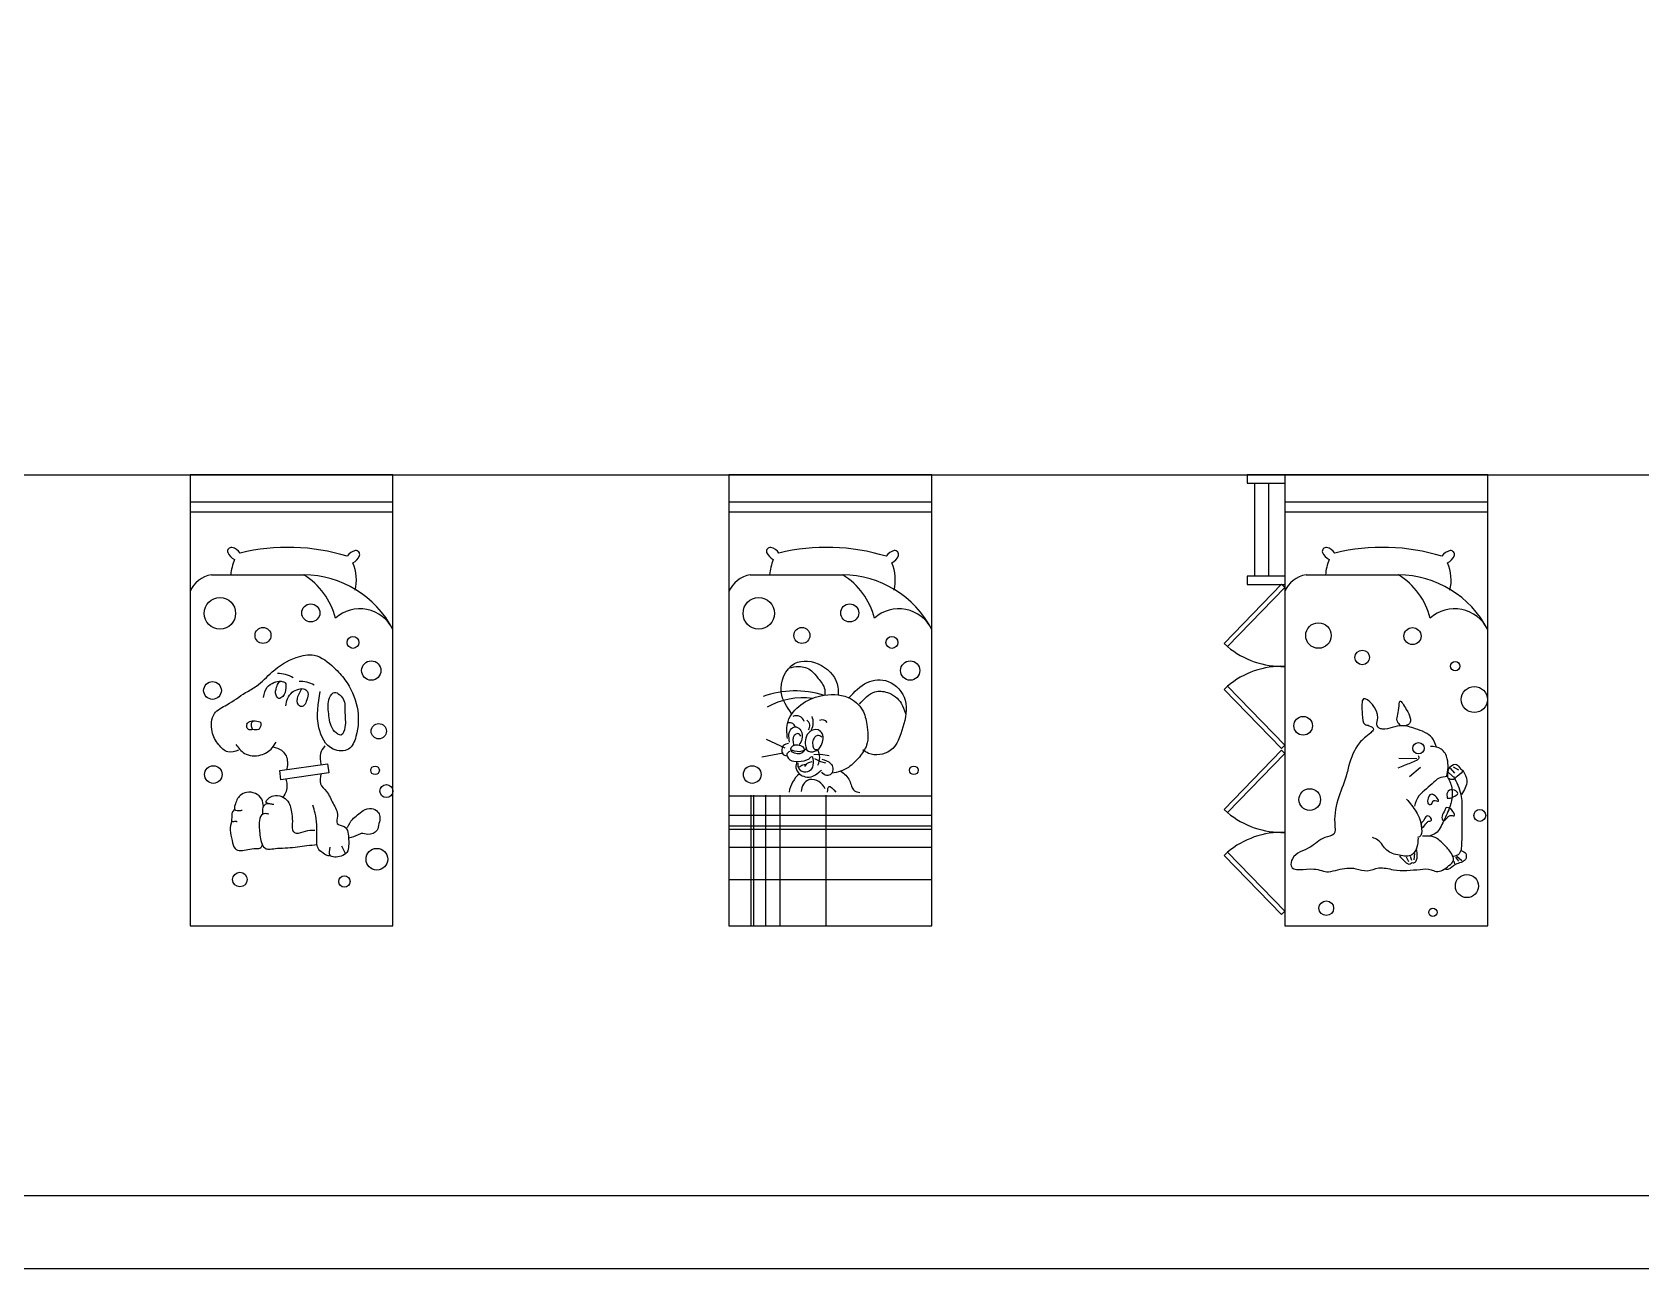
# Model space of a CAD drawing. Header units: inches. Extents: x 8.1 to 50.6, y 12.7 to 37.5.
# Drawn here: x 15.21 to 22.35, y 12.73 to 18.21 of the extents above; entities that cross this region are included whole.
import ezdxf

# ---------------------------------------------------------------- set-up
doc = ezdxf.new("R2010")
doc.units = ezdxf.units.IN
doc.header["$MEASUREMENT"] = 0
for name, color, linetype in [('02', 2, 'Continuous'), ('1', 1, 'Continuous'), ('kadrbm', 4, 'Continuous')]:
    doc.layers.add(name, color=color, linetype=linetype)

# ---------------------------------------------------------------- blocks, each defined once
blk = doc.blocks.new('kadrbm')
at = {"layer": 'kadrbm', "color": 4}
blk.add_lwpolyline([(0, 0), (0, 24.79716181331605), (21, 24.79716181331605), (21, 0), (0, 0)], close=True, dxfattribs=at)
blk.add_lwpolyline([(20.66310160432477, 0.325668449208024), (20.66310160432477, 24.46026341759716), (0.3368983956752345, 24.46026341759716), (0.3368983956752345, 0.325668449208024), (20.66310160432477, 0.325668449208024)], dxfattribs=at)

msp = doc.modelspace()

# ---------------------------------------------------------------- linework, layer by layer
at = {"layer": '02'}
for p, q in [((20.63213259906453, 16.2085620451011), (20.63213259906453, 15.79556279079898)), ((20.69439967878107, 16.2085620451011), (20.69439967878107, 15.79556279079898)), ((15.91209598868564, 16.12620991349595), (16.81209598859251, 16.12620991349595)), ((18.3019858623663, 16.12620991349595), (19.20198586238958, 16.12620991349595)), ((20.76686536129974, 16.12620991349595), (21.66686536132303, 16.12620991349595)), ((15.91209598868564, 16.08164259660898), (16.81209598859251, 16.08164259660898)), ((18.3019858623663, 16.08164259660898), (19.20198586238958, 16.08164259660898)), ((20.76686536129974, 16.08164259660898), (21.66686536132303, 16.08164259660898)), ((16.00707959318944, 15.80182885143349), (16.416750918426, 15.80182885143349)), ((18.3969694668701, 15.80182885143349), (18.80664079222307, 15.80182885143349)), ((20.86184896591995, 15.80182885143349), (21.27152029115651, 15.80182885143349)), ((18.46706276159212, 15.07396972887127), (18.55016435012632, 15.03484631478696)), ((18.54260964277611, 15.01082316352895), (18.44851942400393, 14.99297741844694)), ((18.67790727310759, 15.00601854592005), (18.70949963310678, 15.0073913029386)), ((18.68134124407489, 14.98817276928949), (18.70743924093377, 14.97513164181637)), ((18.70949963310678, 15.0073913029386), (18.74727307369877, 15.00052754997651)), ((21.35228925960083, 14.98614389493505), (21.27227592997198, 14.98793084463014)), ((16.31022793630083, 14.93518822346723), (16.52130106538944, 14.96356106325893)), ((16.31516530823838, 14.89324579338918), (16.31022793630083, 14.93518822346723)), ((16.52747282833271, 14.92408582577391), (16.31516530823838, 14.89324579338918)), ((16.52130106538944, 14.96356106325893), (16.52747282833271, 14.92408582577391)), ((18.70743924093377, 14.97513164181637), (18.7307901284, 14.96895426730535)), ((21.36882835084517, 14.94772495024281), (21.32055214040857, 14.90707228667943)), ((21.49367724387385, 14.92587463497093), (21.52162761968039, 14.90017583102363)), ((21.49982633714509, 14.94542810306794), (21.51939158589058, 14.92252263354512)), ((21.5138015010668, 14.95045610514844), (21.53672080061343, 14.9370480363481)), ((18.3019858623663, 14.82231413652098), (19.20198586238958, 14.82231413652098)), ((18.39895672263057, 14.82464559560085), (18.39895672263057, 14.24556279075241)), ((18.41043924976085, 14.82464559560085), (18.41043924976085, 14.24556279075241)), ((18.46372438820955, 14.82464559560085), (18.46372438820955, 14.24556279075241)), ((18.52706870569792, 14.82464559560085), (18.52706870569792, 14.24556279075241)), ((18.7313287578797, 14.82464559560085), (18.7313287578797, 14.24556279075241)), ((18.3019858623663, 14.7369790384304), (19.20198586238958, 14.7369790384304)), ((18.3019858623663, 14.68957111749242), (19.20198586238958, 14.68957111749242)), ((18.3019858623663, 14.67441201521924), (19.20198586238958, 14.67441201521924)), ((18.3019858623663, 14.59475527584928), (19.20198586238958, 14.59475527584928)), ((21.32368751562145, 14.55478852658907), (21.32949723669272, 14.53736994156989)), ((21.34164480450973, 14.56587308642829), (21.34006033074521, 14.53895343197419)), ((21.53055292803739, 14.55523577004115), (21.55272998887059, 14.53481042859985)), ((21.30520210094229, 14.55214934409505), (21.31576519511119, 14.53103591638992)), ((21.5170727500733, 14.53307209021787), (21.51924697081969, 14.52090378499033)), ((21.52446511974969, 14.54958619407753), (21.53751044387874, 14.53307209021787)), ((18.3019858623663, 14.45182399507521), (19.20198586238958, 14.45182399507521))]:
    msp.add_line(p, q, dxfattribs=at)
for points in [[(15.91209598868564, 14.24556279075241), (16.81209598859251, 14.24556279075241), (16.81209598859251, 16.24556279075241), (15.91209598868564, 16.24556279075241)], [(18.3019858623663, 14.24556279075241), (19.20198586238958, 14.24556279075241), (19.20198586238958, 16.24556279075241), (18.3019858623663, 16.24556279075241)], [(20.49855814786107, 15.49831668785682), (20.51321211753358, 15.484121667197), (20.76686536129974, 15.74597595082505), (20.75221139162723, 15.76017097136846)], [(20.49855814786107, 15.29425813406615), (20.51321211753358, 15.30845315472598), (20.76686536129974, 15.04659887109792), (20.75221139162723, 15.0324038504381)], [(20.49855814786107, 14.76217752948778), (20.51321211753358, 14.74798250894437), (20.76686536129974, 15.00983679245601), (20.75221139162723, 15.02403181311584)], [(20.49855814786107, 14.55811897581352), (20.51321211753358, 14.57231399635694), (20.76686536129974, 14.3104597128453), (20.75221139162723, 14.29626469218547)]]:
    msp.add_lwpolyline(points, close=True, dxfattribs=at)
for points in [[(21.66686536132303, 16.24556279075241), (20.60099901112672, 16.24556279075241), (20.60099901112672, 16.2085620451011), (20.76686536129974, 16.2085620451011)], [(20.76686536129974, 16.24556279075241), (20.76686536129974, 14.24556279075241), (21.66686536132303, 14.24556279075241), (21.66686536132303, 16.24556279075241)], [(20.76686536129974, 15.79556279079898), (20.60099901112672, 15.79556279079898), (20.60099901112672, 15.75856204514767), (20.76686536129974, 15.75856204514767)]]:
    msp.add_lwpolyline(points, dxfattribs=at)
for centre, radius in [((16.04456082596854, 15.63123528284396), 0.06981533036890769), ((18.43445069976561, 15.63123528272754), 0.06981533036890769), ((16.44781111837775, 15.6333126355652), 0.04012359275495943), ((18.83770099205841, 15.6333126355652), 0.04012359275495943), ((16.23579292435144, 15.53359954417592), 0.03531974859203275), ((18.62568279814851, 15.53359954405951), 0.03531974859203275), ((20.91639818419181, 15.53288684515192), 0.05655158987917863), ((21.33361965399646, 15.53046260271131), 0.03794998164560866), ((16.63488602643312, 15.50243922087739), 0.0262782822317491), ((19.02477590023019, 15.50243922076097), 0.0262782822317491), ((16.71595181355197, 15.37779786446972), 0.04283605676466992), ((19.10584168734905, 15.37779786435331), 0.04283605676466992), ((21.11045467055347, 15.43591714857521), 0.03252855876617325), ((21.52282474032082, 15.39712926987468), 0.02057656428216445), ((16.01190726720207, 15.28933872932012), 0.03923725498301605), ((21.60772443509605, 15.24925045084583), 0.05783758381507606), ((16.74917830927708, 15.10866103318895), 0.03400595601159001), ((20.84847838983816, 15.13288681486065), 0.04121212107894098), ((21.35988829767276, 15.03305078761096), 0.02521193622529427), ((16.01546025374383, 14.91662488363127), 0.03904928704387415), ((16.73258067078833, 14.93532109025309), 0.01915282675332805), ((18.40535012754091, 14.91662488363127), 0.03904928704387415), ((19.1224705445854, 14.93532109025309), 0.01915282675332805), ((16.78307586482671, 14.84329064921385), 0.02879064749006416), ((20.87758688680307, 14.80561405697281), 0.04801201729683369), ((21.63198148394414, 14.73531099534503), 0.02622707005964084), ((16.74070394440033, 14.5412201130288), 0.04808758719349635), ((16.13337334006038, 14.45088126496321), 0.03220026929605513), ((16.59663950109799, 14.44241200885645), 0.02525353023450028), ((21.5748085424345, 14.42230476960449), 0.05134823067923836), ((20.95109234720413, 14.32410739115349), 0.03246019832916067), ((21.42386352555305, 14.30560645225833), 0.01855884373573936)]:
    msp.add_circle(centre, radius, dxfattribs=at)
for centre, radius, start, end in [((16.09612767810878, 15.90633425067554), 0.01742765980248919, 83.71034579150145, 195.6663565219765), ((16.08636728411485, 15.86830877056255), 0.05656508551962804, 32.42929701272735, 78.09407770650384), ((16.34581782301367, 15.02173779169007), 0.9020981896043525, 73.00532549374242, 103.5729011406438), ((16.65722961589173, 15.85410958118646), 0.05656508551962804, 101.9059222934962, 147.5707029872727), ((16.6474692218978, 15.89213506118304), 0.01742765980248919, 344.3336434780235, 96.28965420849855), ((18.48601755190585, 15.90633425067554), 0.01742765980248919, 83.71034579150145, 195.6663565219765), ((18.47625715791192, 15.86830877056255), 0.05656508551962804, 32.42929701272735, 78.09407770650384), ((18.73570769669433, 15.02173779169007), 0.9020981896043525, 73.00532549374242, 103.5729011406438), ((19.04711948957239, 15.85410958107004), 0.05656508551962804, 101.9059222934962, 147.5707029872727), ((19.03735909557846, 15.89213506118304), 0.01742765980248919, 344.3336434780235, 96.28965420849855), ((20.95089705083929, 15.90633425067554), 0.01742765980248919, 83.71034579150145, 195.6663565219765), ((20.94113665684537, 15.86830877056255), 0.05656508551962804, 32.42929701272735, 78.09407770650384), ((21.20058719574418, 15.02173779169007), 0.9020981896043525, 73.00532549374242, 103.5729011406438), ((21.51199898850583, 15.85410958118646), 0.05656508551962804, 101.9059222934962, 147.5707029872727), ((21.50223859462832, 15.89213506118304), 0.01742765980248919, 344.3336434780235, 96.28965420849855), ((16.13816101574749, 15.92689882856703), 0.06401282637048739, 203.2519387344279, 242.915905541464), ((16.33217502972521, 15.78082494051105), 0.240281670992977, 158.2390635727451, 174.9851632686692), ((16.60543588425909, 15.91269963919094), 0.06401282637048739, 297.084094458536, 336.7480612655722), ((16.45152077014037, 15.77880605400915), 0.1985564102017568, 346.7880860096981, 22.78646603466249), ((18.52805088942815, 15.92689882856703), 0.06401282637048739, 203.2519387344279, 242.915905541464), ((18.72206490352229, 15.78082494051105), 0.240281670992977, 158.2390635727451, 174.9851632686692), ((18.99532575805616, 15.91269963907453), 0.06401282637048739, 297.084094458536, 336.7480612655722), ((18.84141064382103, 15.77880605400915), 0.1985564102017568, 346.7880860096981, 22.78646603466249), ((20.99293038836159, 15.92689882856703), 0.06401282637048739, 203.2519387344279, 242.915905541464), ((21.18694440245573, 15.78082494051105), 0.240281670992977, 158.2390635727451, 174.9851632686692), ((21.4602052569896, 15.91269963919094), 0.06401282637048739, 297.084094458536, 336.7480612655722), ((21.30629014275447, 15.77880605400915), 0.1985564102017568, 346.7880860096981, 22.78646603466249), ((16.02502786885426, 15.68087028232312), 0.1222829344142714, 98.4401721730722, 157.4476302601672), ((16.25301926099174, 15.53472926744635), 0.3132893924891093, 13.96698321448664, 58.49176330707839), ((16.41283148555495, 15.351274100923), 0.4505717980858484, 27.60928378658277, 89.50158919418185), ((18.41491774265133, 15.68087028232312), 0.1222829344142714, 98.4401721730722, 157.4476302601672), ((18.64290913478882, 15.53472926744635), 0.3132893924891093, 13.96698321448664, 58.49176330707839), ((18.80272135923561, 15.35127410080659), 0.4505717980858484, 27.60928378658277, 89.50158919418185), ((20.87979724158478, 15.68087028232312), 0.1222829344142714, 98.4401721730722, 157.4476302601672), ((21.26760085816905, 15.351274100923), 0.4505717980858484, 27.60928378658277, 89.50158919418185), ((21.10778863372226, 15.53472926744635), 0.3132893924891093, 13.96698321448664, 58.49176330707839), ((16.66530441078768, 15.48744281169402), 0.1637832003324905, 26.32985809758348, 131.3750025472761), ((19.05519428446834, 15.48744281169402), 0.1637832003324905, 26.32985809758348, 131.3750025472761), ((21.52007378351819, 15.48744281169402), 0.1637832003324905, 26.32985809758348, 131.3750025472761), ((20.75450043129214, 15.77075415218624), 0.3746708312290188, 229.9091992547027, 271.8912253569623), ((16.3053757009836, 15.2431539973235), 0.1210067269002955, 57.79465279718994, 92.79216184844256), ((20.75450043129214, 15.02182066973674), 0.3746708312290188, 88.1087746430378, 130.0908007452973), ((16.40516788890064, 15.21669543613589), 0.1122152579283342, 58.97581220320257, 94.96205480722993), ((18.59541952254195, 14.86010612195733), 0.4271857863233752, 72.79939585776853, 109.2904782527154), ((18.62979911435806, 14.9397476904318), 0.3175984594243623, 82.29184108485438, 119.8268753322218), ((18.57228049722445, 15.12316782455801), 0.02334854322901403, 10.78080267863003, 104.7282778468185), ((18.60177009266746, 15.14115992768111), 0.03612732394654031, 17.78997781505736, 115.646022265447), ((18.63263314012848, 15.13290247400201), 0.02825524790441486, 319.8757608248409, 58.75515226885739), ((18.60598109295071, 15.14796964006873), 0.06985837823470276, 332.8414737453242, 21.63700886484765), ((18.71630190306288, 15.13299758566918), 0.02628105797349092, 33.06470982051501, 117.2352203088715), ((18.62972042097655, 14.99129647037389), 0.07473621900996576, 334.0070905195172, 28.17669799484774), ((18.70212882156894, 14.81695893148335), 0.1351254573950256, 130.3374544512097, 170.6601352614699), ((18.67682221711558, 14.84341148622243), 0.05385487270455919, 109.5432233696246, 182.5066318696603), ((18.6662862244336, 14.82604737216516), 0.06852577922734783, 23.14152747221527, 96.26618117154622), ((20.75450043129214, 15.0346149938172), 0.3746708312290188, 229.9091992547027, 271.8912253569623), ((20.75450043129214, 14.28568151148411), 0.3746708312290188, 88.1087746430378, 130.0908007452973)]:
    msp.add_arc(centre, radius, start, end, dxfattribs=at)
msp.add_ellipse((18.60630387759712, 15.02833482806946), major_axis=(-0.03036005370425411, 0.002463111632590235), ratio=0.6558096186945181, dxfattribs=at)
for points in [[(16.12770967493244, 15.02428566336075), (16.07932967406642, 15.01737839097532), (16.03958892128841, 15.04846106897949), (16.01021535280571, 15.10717280451118), (16.0205824890215, 15.18660629375281), (16.07587394600679, 15.22632303831542), (16.15881113154293, 15.27985429598393), (16.20719113240894, 15.30921017958226), (16.27630545366966, 15.37137550380922), (16.38343259161748, 15.43526768577194), (16.46291404909399, 15.44562857840119), (16.55103480273802, 15.39037049477829), (16.59941480360404, 15.33683920556123), (16.65297842065748, 15.21596214568617), (16.64779485254959, 15.08472419318187), (16.61496555589084, 15.02946610967538), (16.54757907467839, 15.02946610967538), (16.48364836948868, 15.12444093786089), (16.48883193759658, 15.28503474229856)], [(18.5791062347632, 15.18773966268546), (18.53436754567493, 15.28122778024899), (18.59266340306905, 15.40858836818861), (18.7119665900752, 15.4004589803275), (18.78517537592389, 15.30426105621646), (18.78653108787667, 15.27038855440824)], [(18.56904118257054, 15.38969368520102), (18.61179605538901, 15.3954203198422), (18.66820259967763, 15.37688171267419), (18.69697374157087, 15.34396619358941), (18.72688057511524, 15.29402540819629), (18.72767991426345, 15.2691544473395)], [(18.83425290061106, 15.25650009650181), (18.9154506231932, 15.3251644462338), (19.00824804772102, 15.32962315457317), (19.08409208378699, 15.24579917730207), (19.07338471075465, 15.12630540642331), (19.01717090658322, 15.02286306149236), (18.92169663873911, 15.01037864000446), (18.89582043937818, 15.02643003452013)], [(16.23762690828126, 15.25885732038787), (16.25469013902303, 15.3036212649653), (16.28455076872316, 15.32493742459829), (16.31583334231228, 15.33062172748523), (16.33431851694305, 15.32280579917042), (16.33716235664152, 15.30077912935431), (16.32365398568046, 15.26312057136002), (16.3065907550551, 15.25388355934902), (16.29379335598033, 15.26880487424696), (16.29592627187204, 15.3036212649653), (16.3073017269414, 15.32564796644638), (16.3115675586084, 15.32920064378905)], [(16.33645902136751, 15.22108354358843), (16.34458143036291, 15.25244666202834), (16.3648874769494, 15.28122695800758), (16.39405437715296, 15.29524812460786), (16.42174443630912, 15.29487912738605), (16.435035668597, 15.27975103245026), (16.42986684530452, 15.24838791401035), (16.41731400955879, 15.22292843481901), (16.40143838972264, 15.21850068969561), (16.38925475213156, 15.2336287846314), (16.39442357530762, 15.27163353653068), (16.40697641116977, 15.2945101618292)], [(18.88065161293317, 15.22796428049824), (18.94935740034972, 15.28325244176576), (19.00467892345451, 15.28057720404959), (19.06624646222163, 15.23242302050258), (19.08498436485362, 15.18694404300677)], [(21.43963929329012, 15.03861613965037), (21.42009743471109, 15.07917863337698), (21.34643957862109, 15.11974112710359), (21.28631074580309, 15.133261947752), (21.20062712317277, 15.1182387926141), (21.19160777428598, 15.11974112710359), (21.17507233324405, 15.13776888800694), (21.17958200774566, 15.16781516673418), (21.11644670931101, 15.25194479150141), (21.11043382604085, 15.18434062481301), (21.12245959258117, 15.13927122249643), (21.14200149923973, 15.133261947752), (21.16004014905021, 15.11673648967317), (21.14801438250989, 15.10171333453527), (21.09840805950054, 15.05664393221869), (21.05030499333926, 14.95298421205862), (21.04278885322102, 14.92293793333138), (20.98867290367317, 14.70059540108687), (20.98416322928798, 14.65252136145628), (20.94507946393397, 14.63749820631838), (20.87893774796222, 14.59393107516135), (20.80077021737062, 14.54285239821675), (20.79475733410046, 14.51130378500002), (20.89547318900414, 14.4977829642352), (20.9616149049759, 14.48576444641131), (21.00220187909846, 14.49477832692119), (21.08187261845861, 14.49928529872468), (21.13298215035294, 14.49027138666625), (21.18409168213085, 14.50228990449014), (21.24873018933405, 14.49477832692119), (21.36748469404821, 14.49628066141068), (21.41558776020948, 14.49477832692119), (21.43813608452157, 14.48726678090079), (21.49525849968605, 14.51280611948951), (21.51480035826508, 14.53684315513729), (21.5057810573414, 14.56688943386453), (21.47421338414252, 14.60444729016072), (21.43362641001996, 14.63749820631838), (21.37800725181997, 14.64350744939784)], [(21.28137054020018, 15.13332052177193), (21.26790251355097, 15.14922766361761), (21.27341214991585, 15.21040905858299), (21.27769743330256, 15.24222337382289), (21.30585783957914, 15.20551455577279), (21.32361119769458, 15.16635847065973), (21.32361119769458, 15.14861586256793), (21.30279695725013, 15.13148508719078)], [(16.1640952241648, 15.14072324426288), (16.17659258649629, 15.15178566481827), (16.20051612256039, 15.15464048306367), (16.22586794237551, 15.14571917613412), (16.22372551674899, 15.12716285765546), (16.2162270993501, 15.11610043698365), (16.18908994894419, 15.11574358467388), (16.17409311402999, 15.1153867323641), (16.16480936604031, 15.12609230084254), (16.1655235077994, 15.14072324426288)], [(16.19130950891823, 15.15325165945015), (16.1838261725422, 15.14301746627225), (16.18461389472187, 15.12766620817038), (16.18750220926423, 15.11900655492118)], [(18.57111624144428, 15.06057288763023), (18.57966303399709, 15.12036413056685), (18.60070118522682, 15.12759163065257), (18.62108191678245, 15.11182251092887), (18.62568404693567, 15.07371379968154), (18.6131926400628, 15.04874603203407)], [(16.11561465070528, 15.05018789493388), (16.15362756343503, 15.01047115037127), (16.22619756479227, 15.00356387798584), (16.27630545366966, 15.03464655599), (16.2935839980416, 15.06054878756313)], [(18.56590865895097, 15.0542059383346), (18.54439982427694, 15.04560757903291), (18.53702536952161, 15.02841092364306), (18.53948353713323, 15.00998589068095), (18.55914873402045, 14.99893087076398)], [(18.62108191678245, 15.08751180311574), (18.60727562248186, 15.09802453904322), (18.59181055373457, 15.08995967123101), (18.58886724610758, 15.0480890038647)], [(18.71515425357912, 15.081870843865), (18.69495732866172, 15.08959587498012), (18.68213203926981, 15.08083877127993), (18.67426170518566, 15.06542400524395), (18.67476040374432, 15.04224894042036), (18.68323810671401, 15.02779565458095), (18.69171585275736, 15.02779565458095)], [(16.28016944956445, 15.0395043330258), (16.31777404649593, 15.02428566336075), (16.343691886919, 14.98111526677294), (16.34023615885936, 14.93794490173368)], [(16.50956621002816, 15.04328062266486), (16.49055977764484, 15.01047115037127), (16.49228766565621, 14.96212030735242)], [(18.5723818511976, 15.01918678413986), (18.55945919284542, 15.00842441290061), (18.5723818511976, 14.98259467128574), (18.61007297032457, 14.97506098609793), (18.65745608315748, 14.98689960709217), (18.66822498110533, 14.9965857602414)], [(18.5788431804901, 15.02564421945626), (18.62730319744852, 15.02133928364983), (18.64668718509321, 15.03317790464407)], [(18.67145564575159, 14.99766200999639), (18.67468631028142, 14.9578411478773), (18.65745608315748, 14.93093515650744), (18.62751250754055, 14.92969539293463), (18.60976476879269, 14.9506573569719), (18.60976476879269, 14.96758815213016)], [(18.71370691764579, 14.98485214225857), (18.75311305297483, 14.96579617364241), (18.76328235811499, 14.94483458923551), (18.75501980067175, 14.91942663104183), (18.73468114242834, 14.91180423085953), (18.7145153402159, 14.92667611208654)], [(21.35899428748936, 15.00088607203125), (21.36167631792315, 14.98882428787092), (21.35139524953384, 14.97899619091677), (21.32457513797973, 14.96738114415112), (21.2686998894712, 14.94549126303664)], [(21.48623915068284, 14.90941711268297), (21.48774240753092, 14.98603512821628), (21.46068440883365, 15.0296022592569), (21.41258134267238, 15.04162077708079)], [(16.49267798504271, 14.91903148717156), (16.49095078097135, 14.87551204101092), (16.51686031248365, 14.84194588251321), (16.54660826635492, 14.78824000989462), (16.56580052250475, 14.7326160601564), (16.56484090495334, 14.69904990165869), (16.59554852445554, 14.68562342561691), (16.61570039827321, 14.62808143042403), (16.61570039827321, 14.6002694713874), (16.60802345727981, 14.57149847384917), (16.58211392588392, 14.55519491385112), (16.53317371574641, 14.55807199780739), (16.53413333341424, 14.59451527192632)], [(18.60302987373844, 14.97474516762795), (18.59913265710176, 14.94691070853642), (18.61664889641516, 14.91826501882079), (18.63973855453488, 14.90712501606813), (18.67477108135764, 14.90871644506606), (18.69706456426476, 14.92463073469608), (18.71219222986084, 14.93656642022452)], [(18.61411469912101, 14.95012490914578), (18.62952587933224, 14.95975109664633), (18.64252913026549, 14.96263896555083)], [(18.63915793311727, 14.95205013404975), (18.65119791618027, 14.96648944690733), (18.67190673323758, 14.97467171572989)], [(18.79830189391915, 14.93216449229422), (18.83666203071308, 14.88982844967304), (18.85943613893297, 14.84430762913453), (18.88221029511597, 14.83672084144692)], [(21.4903231929563, 14.905762531654), (21.50206237105132, 14.95213213758452), (21.52833567343597, 14.96162950652561), (21.54622389672269, 14.94207607009357), (21.55460902390015, 14.93537203557699), (21.53113071578965, 14.90855586619491), (21.51491951796171, 14.89514779727815), (21.49088220140376, 14.89961716413873)], [(21.55631601931938, 14.9355523751341), (21.57456638063714, 14.8881301135747), (21.5502325816121, 14.82854830750639)], [(16.2386873484863, 14.77570433306883), (16.23009871289079, 14.80681283792856), (16.20209569733534, 14.83252982769536), (16.16274004038834, 14.8370681423452), (16.13473697686978, 14.82345323006066), (16.11127499856931, 14.77958304490803), (16.10976131952312, 14.76294262122738), (16.13776433507856, 14.75764796822241), (16.14306221197304, 14.75840433824251)], [(16.33699135568869, 14.89641626991707), (16.34203239209429, 14.871323367673), (16.33795838784837, 14.84180498237165), (16.32456879625507, 14.8169109892091)], [(18.7390585452592, 14.83888849054838), (18.74556545394417, 14.8638165658098), (18.7759309635073, 14.83780465016516)], [(21.48713570640367, 14.90771457655265), (21.45146549975444, 14.90033899687606), (21.42071537468993, 14.87575369977767), (21.38627518846598, 14.84625134952276), (21.36167502105646, 14.82166608408934), (21.34199493523166, 14.77618327967266)], [(21.51494862353839, 14.90880135828538), (21.54779919695985, 14.82854830750639), (21.55266596638076, 14.75437502886544), (21.55144929797799, 14.61454017201813), (21.53563232142888, 14.56103813808786), (21.51494862353839, 14.55374238614368)], [(16.23528941842206, 14.74093407273667), (16.23442832699921, 14.75328951873726), (16.24665970534962, 14.78507185876279), (16.26133734004517, 14.78833160290869), (16.27683040970415, 14.7858868026864), (16.28416922705193, 14.78507185876279)], [(16.25854965781738, 14.78833126192822), (16.2499213966582, 14.79322120335328), (16.25970651843064, 14.81033477347719), (16.28172297059037, 14.82174383078145), (16.31923244432956, 14.81929903055916), (16.34614145737552, 14.79811077224931), (16.36326534853261, 14.74188046154941), (16.3657116530737, 14.69868906433603), (16.36978877911289, 14.66446192408821), (16.38283554423079, 14.65712752342133), (16.42360675724168, 14.66609178038689), (16.46519340509959, 14.66935149298424)], [(16.53403083915301, 14.55701972320585), (16.52453720528111, 14.55615392080417), (16.50918341956977, 14.56382619726847), (16.48327388805748, 14.58396591138935), (16.47463737759218, 14.6395898294626), (16.46696043671519, 14.74604253619819), (16.45736435666159, 14.78056773331391)], [(16.61090231016689, 14.68178730315904), (16.63201380165238, 14.71727153865995), (16.6550444802776, 14.73741125278084), (16.67999439412207, 14.75659189673516), (16.71741928887032, 14.76618225031907), (16.74428843793404, 14.75179673577568), (16.75388456606716, 14.73069801481816), (16.75004609562867, 14.69904990165869), (16.74140958516337, 14.66931986561886), (16.70014626793974, 14.65109822850118), (16.67135788365677, 14.65493438262402), (16.65792333304827, 14.64918018304652), (16.61544341762029, 14.63486771981607)], [(21.30755474900771, 14.80814415644764), (21.34937496139147, 14.75159801412283), (21.37397512880099, 14.67661285956765), (21.36413506190703, 14.63973492963614), (21.35552501532194, 14.63727640311609)], [(16.09734872873351, 14.71073465850113), (16.09008349099141, 14.66990756648502), (16.09840872609467, 14.62452460986006), (16.11203183820881, 14.5882182508698), (16.13625065591597, 14.57914165323509), (16.1687947568059, 14.58443633778861), (16.20512305554413, 14.58897465243845), (16.22631456312202, 14.59275656551963), (16.23264661715776, 14.60532274455673)], [(16.11047618014683, 14.76182234762146), (16.09840872609467, 14.74705859899896), (16.09765188657158, 14.73193094679064), (16.09840872609467, 14.70999583844005), (16.11657287546378, 14.70923946853636), (16.12111386475564, 14.70848309851626)], [(16.26133734004517, 14.74025060525073), (16.24013632273246, 14.74269540547303), (16.22953581407611, 14.73699086098841), (16.21893530541976, 14.70357866478062), (16.22382781834286, 14.64001395329742), (16.24910596181117, 14.58785829911849), (16.26704533589483, 14.58622841115485), (16.2996622965945, 14.58948815541717), (16.34532602252849, 14.59193295563946), (16.38854349200093, 14.59600761216043), (16.43013013985884, 14.60171212498008), (16.47497847890892, 14.60578678150105)], [(21.35798500797656, 14.63481787659603), (21.35306497458779, 14.59425215688443), (21.33092489599195, 14.56106201684943), (21.27557460351792, 14.55860349032937), (21.2202243111603, 14.58073022924273), (21.17963407100589, 14.62621303365941), (21.15626397210118, 14.63727640311609)], [(16.58403316110317, 14.60122851000542), (16.60238122211714, 14.56525935917071)], [(21.27509729220011, 14.55689987887072), (21.29939242795054, 14.53103591638992), (21.32315938971416, 14.52047918664666), (21.33213801011853, 14.52628538173067), (21.3395321568748, 14.52522968975736), (21.34956712513641, 14.53473075907587), (21.35220789867864, 14.57959682864512), (21.35062342491411, 14.58909786641507)], [(21.54901591332574, 14.57927745496763), (21.56969961121623, 14.56590193065258), (21.56848294292987, 14.54036689349359), (21.52346544601433, 14.517263720952), (21.49304820928202, 14.49659247624131), (21.47844790101927, 14.49659247624131)]]:
    msp.add_spline(points, degree=3, dxfattribs=at)
for points, start_tangent, end_tangent in [([(16.54734709503074, 15.27824800214639), (16.52838033454437, 15.24732093114781), (16.52838033454437, 15.17648795186451), (16.55333658825085, 15.10765025215133), (16.58128758850918, 15.09168788881416), (16.5992560680531, 15.1266055822829), (16.5992560680531, 15.18845972428008), (16.59127006114405, 15.25230917751233), (16.56950614501667, 15.27513608450445), (16.55920442420003, 15.28054560834917), (16.54734709503074, 15.27824800214639)], (-0.8541468680147868, -0.5200318527364749), (-0.8541468680147868, -0.5200318527364749)), ([(18.64212011609171, 15.04546079619231), (18.64277758384534, 15.07831312364342), (18.66052854054552, 15.10656612713265), (18.6973453412572, 15.11445068705271), (18.71520080876481, 15.09858181441578), (18.71904096024056, 15.06780038771594), (18.7065495534841, 15.03823329610659), (18.6835390469566, 15.01983600037547), (18.64803713367265, 15.02509238405528), (18.64212011609171, 15.04546079619231)], (-0.2560222115334587, 0.966670899117956), (-0.2560222115334587, 0.966670899117956)), ([(21.48789662837927, 14.81911574313326), (21.49134279874098, 14.84259809690903), (21.51922535773311, 14.84666838878675), (21.53488969842848, 14.83289205012752), (21.51421272457056, 14.81786332859101), (21.49416238388923, 14.81128827072589), (21.48758333577253, 14.81254068526814), (21.48789662837927, 14.81911574313326)], (-0.466308875267092, 0.8846219717185074), (-0.466308875267092, 0.8846219717185074)), ([(21.414429591088, 14.82862301145124), (21.43929314897806, 14.81669570712748), (21.44824405671508, 14.79880473480935), (21.42835322004222, 14.80178653714156), (21.41741324302685, 14.78588347530367), (21.40846233528983, 14.7838955964884), (21.40746780070887, 14.82265934345687), (21.414429591088, 14.82862301145124)], (0.9694948332075249, 0.2451117467277191), (0.9694948332075249, 0.2451117467277191)), ([(21.48476375062429, 14.76995931796173), (21.5123330171261, 14.75336510185062), (21.51891206524279, 14.73332681690718), (21.50512743199189, 14.73520539128131), (21.49729521356468, 14.73426611998493), (21.48695675067548, 14.72456007320343), (21.46972594706286, 14.71297542038283), (21.46440006937311, 14.73238751394583), (21.47693158027661, 14.75806158522519), (21.48476375062429, 14.76995931796173)], (0.9876431189062694, 0.1567197169379033), (0.9876431189062694, 0.1567197169379033)), ([(21.37504430027158, 14.70330688378217), (21.38554159487077, 14.71754463503512), (21.40203736401573, 14.73365577377754), (21.41740844019633, 14.71417251867151), (21.40203736401573, 14.7078030074239), (21.39303967606221, 14.6980613799291), (21.37429447302539, 14.68269958984947), (21.37504430027158, 14.70330688378217)], (0.7685348933876778, 0.639807875573278), (0.7685348933876778, 0.639807875573278))]:
    msp.add_spline(points, degree=3, dxfattribs=dict(at, start_tangent=start_tangent, end_tangent=end_tangent))
msp.add_open_spline([(18.56124159372822, 15.07610394768326), (18.55909860372022, 15.10223590813021), (18.5543161964085, 15.16055334438479), (18.61909410304335, 15.23383233775294), (18.71520910207592, 15.27451896094626), (18.82356718385537, 15.27512972834429), (18.89941936072838, 15.21110142543821), (18.91628492011633, 15.13088314838151), (18.92457894415539, 15.0538818400577), (18.88058388296459, 14.99167657745911), (18.83251443335731, 14.94166262398849), (18.78420598716885, 14.92604246570172), (18.75821769556907, 14.92300250809549), (18.75804826587383, 14.92298291423267)], degree=3, knots=[0, 0, 0, 0, 76.11352399062444, 169.8588817595414, 266.5863695353008, 388.026715488164, 473.2126045784696, 538.874000806338, 630.9035455379136, 692.4324584694677, 759.5468018824088, 837.09681640717, 837.6057171463286, 837.6057171463286, 837.6057171463286, 837.6057171463286], dxfattribs=at)
msp.add_open_spline([(18.71958288590368, 14.92118588471694), (18.71879338198752, 14.92117850270497), (18.71800387737286, 14.92117140393148), (18.71721437287461, 14.92116430515798)], degree=3, dxfattribs=at)
at = {"layer": '02', "end_tangent": (0.7302271625132839, 0.6832044285042348)}
msp.add_spline([(21.48388871194739, 14.9152828937853), (21.5057166505646, 14.86652038826051), (21.50058067921028, 14.77797794642302), (21.47104871126768, 14.7099670826914), (21.43638072389123, 14.65607166683676), (21.40684875606504, 14.64323943850959)], degree=3, dxfattribs=at)
at = {"layer": '1'}
msp.add_line((8.386900145611172, 16.24556279075241), (28.7131033542607, 16.24556279075241), dxfattribs=at)

# ---------------------------------------------------------------- block references
at = {"layer": 'kadrbm'}
msp.add_blockref('kadrbm', (8.050001749935937, 12.72504852283364), dxfattribs=at)

doc.saveas('drawing.dxf')
